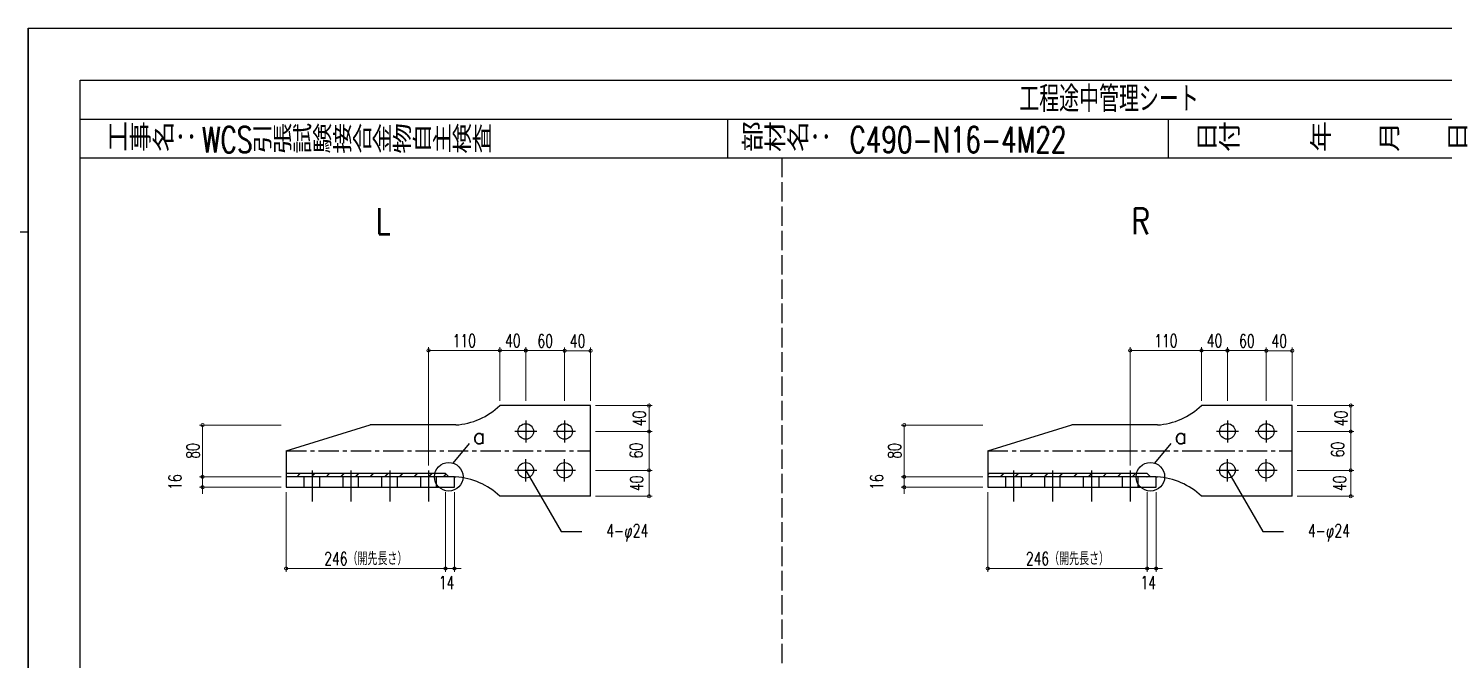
# Model space of a CAD drawing. Header units: millimetres. Extents: x 0 to 18796, y -11 to 7128.
# Drawn here: x 5340 to 7525, y 6153 to 7128 of the extents above; entities that cross this region are included whole.
import ezdxf
from ezdxf.enums import TextEntityAlignment as Align

# ---------------------------------------------------------------- set-up
doc = ezdxf.new("R2010")
doc.units = ezdxf.units.MM
doc.header["$LTSCALE"] = 5
for name, pattern in [('CENTER1', [10, 6.25, -1.25, 1.25, -1.25]), ('DASHED', [7.5, 6, -1.5]), ('DUMMY', [0]), ('HIDDEN2', [4.7625, 3.175, -1.5875]), ('JIS_08_50', [53, 50, -1.125, 0.75, -1.125])]:
    doc.linetypes.add(name, pattern=pattern)
doc.layers.get('0').update_dxf_attribs({"color": 255})
doc.layers.get('DEFPOINTS').update_dxf_attribs({"color": 9})
doc.layers.add('_1-F_ADDL', color=9, linetype='DUMMY', plot=False)
for name, color, linetype in [('CENTER', 2, 'JIS_08_50'), ('LAYER6', 7, 'Continuous'), ('Line-L', 4, 'Continuous'), ('寸法', 4, 'Continuous'), ('金物', 142, 'Continuous'), ('隠れ', 7, 'HIDDEN2')]:
    doc.layers.add(name, color=color, linetype=linetype)
doc.styles.add('KANJI', font='simplex.shx', dxfattribs={"width": 0.7, "bigfont": 'extfont2.shx'})
doc.styles.get("Standard").update_dxf_attribs({"font": 'simplex.shx', "width": 0.7, "height": 2.5, "bigfont": '@extfont2.shx'})
doc.styles.add('SUNPOU', font='simplex.shx', dxfattribs={"width": 0.7, "bigfont": 'extfont2.shx'})
doc.dimstyles.new('S5', dxfattribs={"dimscale": 5, "dimtxt": 4, "dimasz": 1, "dimexe": 1, "dimexo": 1.5, "dimgap": 1, "dimtad": 1, "dimtxsty": 'KANJI', "dimblk": 'ORIGIN', "dimcen": 0, "dimclrd": 256, "dimclre": 256, "dimclrt": 256, "dimadec": 0, "dimazin": 0, "dimtfac": 1, "dimtmove": 2, "dimatfit": 2, "dimfxl": 1, "dimtolj": 2, "dimlwd": 5, "dimlwe": 5, "dimarcsym": 0})

# ---------------------------------------------------------------- blocks, each defined once
blk = doc.blocks.new('_Origin')
at = {"color": 0, "linetype": 'ByBlock', "lineweight": -2}
blk.add_line((0, 0), (-1, 0), dxfattribs=at)
blk.add_circle((0, 0), 0.5, dxfattribs=at)
blk = doc.blocks.new('*D36')
at = {"layer": 'DEFPOINTS', "color": 0, "transparency": 16777216}
for p in [(6068, 6630.8), (6068, 6545.7), (5958, 6445.7)]:
    blk.add_point(p, dxfattribs=at)
at = {"layer": '寸法', "lineweight": 5, "ltscale": 4, "transparency": 16777216}
for p, q in [((5958, 6453.2), (5958, 6635.8)), ((5963, 6630.8), (6063, 6630.8)), ((6068, 6553.2), (6068, 6635.8))]:
    blk.add_line(p, q, dxfattribs=at)
at = {"layer": '寸法', "lineweight": 5, "transparency": 16777216, "xscale": 5, "yscale": 5, "zscale": 5, "rotation": 180}
blk.add_blockref('_Origin', (5958, 6630.8), dxfattribs=at)
at = {"layer": '寸法', "lineweight": 5, "transparency": 16777216, "xscale": 5, "yscale": 5, "zscale": 5}
blk.add_blockref('_Origin', (6068, 6630.8), dxfattribs=at)
at = {"layer": '寸法', "linetype": 'Continuous', "transparency": 16777216, "insert": (6013, 6645.8), "char_height": 20, "attachment_point": 5, "style": 'KANJI'}
blk.add_mtext('\\A2;110', dxfattribs=at)
blk = doc.blocks.new('*D37')
at = {"layer": 'DEFPOINTS', "color": 0, "transparency": 16777216}
for p in [(6108, 6630.8), (6068, 6545.7), (6108, 6545.7)]:
    blk.add_point(p, dxfattribs=at)
at = {"layer": '寸法', "lineweight": 5, "ltscale": 4, "transparency": 16777216}
for p, q in [((6068, 6553.2), (6068, 6635.8)), ((6073, 6630.8), (6103, 6630.8)), ((6108, 6553.2), (6108, 6635.8))]:
    blk.add_line(p, q, dxfattribs=at)
at = {"layer": '寸法', "lineweight": 5, "transparency": 16777216, "xscale": 5, "yscale": 5, "zscale": 5, "rotation": 180}
blk.add_blockref('_Origin', (6068, 6630.8), dxfattribs=at)
at = {"layer": '寸法', "lineweight": 5, "transparency": 16777216, "xscale": 5, "yscale": 5, "zscale": 5}
blk.add_blockref('_Origin', (6108, 6630.8), dxfattribs=at)
at = {"layer": '寸法', "linetype": 'Continuous', "transparency": 16777216, "insert": (6088, 6645.8), "char_height": 20, "attachment_point": 5, "style": 'KANJI'}
blk.add_mtext('\\A2;40', dxfattribs=at)
blk = doc.blocks.new('*D38')
at = {"layer": 'DEFPOINTS', "color": 0, "transparency": 16777216}
for p in [(6168, 6630.5), (6108, 6545.7), (6168, 6545.7)]:
    blk.add_point(p, dxfattribs=at)
at = {"layer": '寸法', "lineweight": 5, "ltscale": 4, "transparency": 16777216}
for p, q in [((6108, 6553.2), (6108, 6635.5)), ((6113, 6630.5), (6163, 6630.5)), ((6168, 6553.2), (6168, 6635.5))]:
    blk.add_line(p, q, dxfattribs=at)
at = {"layer": '寸法', "lineweight": 5, "transparency": 16777216, "xscale": 5, "yscale": 5, "zscale": 5, "rotation": 180}
blk.add_blockref('_Origin', (6108, 6630.5), dxfattribs=at)
at = {"layer": '寸法', "lineweight": 5, "transparency": 16777216, "xscale": 5, "yscale": 5, "zscale": 5}
blk.add_blockref('_Origin', (6168, 6630.5), dxfattribs=at)
at = {"layer": '寸法', "linetype": 'Continuous', "transparency": 16777216, "insert": (6138, 6645.5), "char_height": 20, "attachment_point": 5, "style": 'KANJI'}
blk.add_mtext('\\A2;60', dxfattribs=at)
blk = doc.blocks.new('*D39')
at = {"layer": 'DEFPOINTS', "color": 0, "transparency": 16777216}
for p in [(6208, 6630.3), (6168, 6545.7), (6208, 6545.7)]:
    blk.add_point(p, dxfattribs=at)
at = {"layer": '寸法', "lineweight": 5, "ltscale": 4, "transparency": 16777216}
for p, q in [((6168, 6553.2), (6168, 6635.3)), ((6173, 6630.3), (6203, 6630.3)), ((6208, 6553.2), (6208, 6635.3))]:
    blk.add_line(p, q, dxfattribs=at)
at = {"layer": '寸法', "lineweight": 5, "transparency": 16777216, "xscale": 5, "yscale": 5, "zscale": 5, "rotation": 180}
blk.add_blockref('_Origin', (6168, 6630.3), dxfattribs=at)
at = {"layer": '寸法', "lineweight": 5, "transparency": 16777216, "xscale": 5, "yscale": 5, "zscale": 5}
blk.add_blockref('_Origin', (6208, 6630.3), dxfattribs=at)
at = {"layer": '寸法', "linetype": 'Continuous', "transparency": 16777216, "insert": (6188, 6645.3), "char_height": 20, "attachment_point": 5, "style": 'KANJI'}
blk.add_mtext('\\A2;40', dxfattribs=at)
blk = doc.blocks.new('*D40')
at = {"layer": 'DEFPOINTS', "color": 0, "transparency": 16777216}
for p in [(5609.1, 6515.7), (5738, 6515.7), (5738, 6435.7)]:
    blk.add_point(p, dxfattribs=at)
at = {"layer": '寸法', "lineweight": 5, "ltscale": 4, "transparency": 16777216}
for p, q in [((5730.5, 6515.7), (5604.1, 6515.7)), ((5609.1, 6440.7), (5609.1, 6510.7)), ((5730.5, 6435.7), (5604.1, 6435.7))]:
    blk.add_line(p, q, dxfattribs=at)
at = {"layer": '寸法', "lineweight": 5, "transparency": 16777216, "xscale": 5, "yscale": 5, "zscale": 5}
for p, rotation in [((5609.1, 6515.7), 90), ((5609.1, 6435.7), 270)]:
    blk.add_blockref('_Origin', p, dxfattribs=dict(at, rotation=rotation))
at = {"layer": '寸法', "linetype": 'Continuous', "transparency": 16777216, "insert": (5594.1, 6475.7), "char_height": 20, "attachment_point": 5, "rotation": 90, "style": 'KANJI'}
blk.add_mtext('\\A2;80', dxfattribs=at)
blk = doc.blocks.new('*D41')
at = {"layer": 'DEFPOINTS', "color": 0, "transparency": 16777216}
for p in [(6208, 6545.7), (6298.3, 6545.7), (6208, 6505.7)]:
    blk.add_point(p, dxfattribs=at)
at = {"layer": '寸法', "lineweight": 5, "ltscale": 4, "transparency": 16777216}
for p, q in [((6215.5, 6545.7), (6303.3, 6545.7)), ((6298.3, 6510.7), (6298.3, 6540.7)), ((6215.5, 6505.7), (6303.3, 6505.7))]:
    blk.add_line(p, q, dxfattribs=at)
at = {"layer": '寸法', "lineweight": 5, "transparency": 16777216, "xscale": 5, "yscale": 5, "zscale": 5}
for p, rotation in [((6298.3, 6545.7), 90), ((6298.3, 6505.7), 270)]:
    blk.add_blockref('_Origin', p, dxfattribs=dict(at, rotation=rotation))
at = {"layer": '寸法', "linetype": 'Continuous', "transparency": 16777216, "insert": (6283.3, 6525.7), "char_height": 20, "attachment_point": 5, "rotation": 90, "style": 'KANJI'}
blk.add_mtext('\\A2;40', dxfattribs=at)
blk = doc.blocks.new('*D42')
at = {"layer": 'DEFPOINTS', "color": 0, "transparency": 16777216}
for p in [(6208, 6445.7), (6298.3, 6445.7), (6208, 6405.7)]:
    blk.add_point(p, dxfattribs=at)
at = {"layer": '寸法', "lineweight": 5, "ltscale": 4, "transparency": 16777216}
for p, q in [((6215.5, 6445.7), (6303.3, 6445.7)), ((6298.3, 6410.7), (6298.3, 6440.7)), ((6215.5, 6405.7), (6303.3, 6405.7))]:
    blk.add_line(p, q, dxfattribs=at)
at = {"layer": '寸法', "lineweight": 5, "transparency": 16777216, "xscale": 5, "yscale": 5, "zscale": 5}
for p, rotation in [((6298.3, 6445.7), 90), ((6298.3, 6405.7), 270)]:
    blk.add_blockref('_Origin', p, dxfattribs=dict(at, rotation=rotation))
at = {"layer": '寸法', "linetype": 'Continuous', "transparency": 16777216, "insert": (6279.2, 6425.7), "char_height": 20, "attachment_point": 5, "rotation": 90, "style": 'KANJI'}
blk.add_mtext('\\A2;40', dxfattribs=at)
blk = doc.blocks.new('*D43')
at = {"layer": 'DEFPOINTS', "color": 0, "transparency": 16777216}
for p in [(5738, 6419.7), (5984, 6419.7), (5984, 6294.2)]:
    blk.add_point(p, dxfattribs=at)
at = {"layer": '寸法', "lineweight": 5, "ltscale": 4, "transparency": 16777216}
for p, q in [((5738, 6412.2), (5738, 6289.2)), ((5984, 6412.2), (5984, 6289.2)), ((5743, 6294.2), (5979, 6294.2))]:
    blk.add_line(p, q, dxfattribs=at)
at = {"layer": '寸法', "lineweight": 5, "transparency": 16777216, "xscale": 5, "yscale": 5, "zscale": 5, "rotation": 180}
blk.add_blockref('_Origin', (5738, 6294.2), dxfattribs=at)
at = {"layer": '寸法', "lineweight": 5, "transparency": 16777216, "xscale": 5, "yscale": 5, "zscale": 5}
blk.add_blockref('_Origin', (5984, 6294.2), dxfattribs=at)
at = {"layer": '寸法', "linetype": 'Continuous', "transparency": 16777216, "insert": (5861, 6309.2), "char_height": 20, "attachment_point": 5, "style": 'KANJI'}
blk.add_mtext('\\A2;246（開先長さ）', dxfattribs=at)
blk = doc.blocks.new('*D44')
at = {"layer": 'DEFPOINTS', "color": 0, "transparency": 16777216}
for p in [(5984, 6419.7), (5998, 6419.7), (5998, 6294.2)]:
    blk.add_point(p, dxfattribs=at)
at = {"layer": '寸法', "lineweight": 5, "ltscale": 4, "transparency": 16777216}
for p, q in [((5984, 6412.2), (5984, 6289.2)), ((5998, 6412.2), (5998, 6289.2)), ((5979, 6294.2), (5974, 6294.2)), ((5984, 6294.2), (5998, 6294.2)), ((6003, 6294.2), (6008, 6294.2))]:
    blk.add_line(p, q, dxfattribs=at)
at = {"layer": '寸法', "lineweight": 5, "transparency": 16777216, "xscale": 5, "yscale": 5, "zscale": 5}
blk.add_blockref('_Origin', (5984, 6294.2), dxfattribs=at)
at = {"layer": '寸法', "lineweight": 5, "transparency": 16777216, "xscale": 5, "yscale": 5, "zscale": 5, "rotation": 180}
blk.add_blockref('_Origin', (5998, 6294.2), dxfattribs=at)
at = {"layer": '寸法', "linetype": 'Continuous', "transparency": 16777216, "insert": (5985.7, 6272.5), "char_height": 20, "attachment_point": 5, "style": 'KANJI'}
blk.add_mtext('\\A2;14', dxfattribs=at)
blk = doc.blocks.new('*D53')
at = {"layer": 'DEFPOINTS', "color": 0, "transparency": 16777216}
for p in [(5609.1, 6435.7), (5738, 6435.7), (5738, 6419.7)]:
    blk.add_point(p, dxfattribs=at)
at = {"layer": '寸法', "lineweight": 5, "ltscale": 4, "transparency": 16777216}
for p, q in [((5730.5, 6435.7), (5604.1, 6435.7)), ((5609.1, 6440.7), (5609.1, 6445.7)), ((5609.1, 6419.7), (5609.1, 6435.7)), ((5730.5, 6419.7), (5604.1, 6419.7)), ((5609.1, 6414.7), (5609.1, 6409.7))]:
    blk.add_line(p, q, dxfattribs=at)
at = {"layer": '寸法', "lineweight": 5, "transparency": 16777216, "xscale": 5, "yscale": 5, "zscale": 5}
for p, rotation in [((5609.1, 6435.7), 270), ((5609.1, 6419.7), 90)]:
    blk.add_blockref('_Origin', p, dxfattribs=dict(at, rotation=rotation))
at = {"layer": '寸法', "linetype": 'Continuous', "transparency": 16777216, "insert": (5566.6, 6427.7), "char_height": 20, "attachment_point": 5, "rotation": 90, "style": 'KANJI'}
blk.add_mtext('\\A2;16', dxfattribs=at)
blk = doc.blocks.new('*D57')
at = {"layer": 'DEFPOINTS', "color": 0, "transparency": 16777216}
for p in [(6208, 6505.7), (6298.3, 6505.7), (6208, 6445.7)]:
    blk.add_point(p, dxfattribs=at)
at = {"layer": '寸法', "lineweight": 5, "ltscale": 4, "transparency": 16777216}
for p, q in [((6215.5, 6505.7), (6303.3, 6505.7)), ((6298.3, 6450.7), (6298.3, 6500.7)), ((6215.5, 6445.7), (6303.3, 6445.7))]:
    blk.add_line(p, q, dxfattribs=at)
at = {"layer": '寸法', "lineweight": 5, "transparency": 16777216, "xscale": 5, "yscale": 5, "zscale": 5}
for p, rotation in [((6298.3, 6505.7), 90), ((6298.3, 6445.7), 270)]:
    blk.add_blockref('_Origin', p, dxfattribs=dict(at, rotation=rotation))
at = {"layer": '寸法', "linetype": 'Continuous', "transparency": 16777216, "insert": (6278.4, 6476.2), "char_height": 20, "attachment_point": 5, "rotation": 90, "style": 'KANJI'}
blk.add_mtext('\\A2;60', dxfattribs=at)
blk = doc.blocks.new('C490-N16-4M22(横）')
at = {"layer": '金物', "ltscale": 4}
h = blk.add_hatch(dxfattribs=at)
h.set_pattern_fill('JIS_LC_20', color=256, scale=0.8)
h.set_pattern_definition([(45, (-5985, -846), (-11.31371, 11.31371), []), (45, (-5984.68, -846), (-11.31371, 11.31371), [])])
h.paths.add_polyline_path([(-360, 35.1), (-400, 35.1), (-400, 30), (-360, 30)])
h.paths.add_polyline_path([(-337, 35.1), (-360, 35.1), (-360, 30), (-337, 30)])
h.paths.add_polyline_path([(-300, 35.1), (-337, 35.1), (-337, 30), (-300, 30)])
h.paths.add_polyline_path([(-240, 35.1), (-300, 35.1), (-300, 30), (-240, 30)])
h.paths.add_polyline_path([(-180, 35.1), (-240, 35.1), (-240, 30), (-180, 30)])
h.paths.add_polyline_path([(-154, 35.1), (-180, 35.1), (-180, 30), (-154, 30)])
at = {"layer": 'CENTER'}
for p, q in [((-30, 117), (-30, 83)), ((30, 117), (30, 83)), ((-13, 100), (-47, 100)), ((47, 100), (13, 100)), ((-30, 23), (-30, 57)), ((30, 23), (30, 57)), ((-360, 40), (-360, -8)), ((-300, 40), (-300, -8)), ((-240, 40), (-240, -8)), ((-180, 40), (-180, -8)), ((-13, 40), (-47, 40)), ((47, 40), (13, 40))]:
    blk.add_line(p, q, dxfattribs=at)
at = {"layer": 'CENTER', "linetype": 'CENTER1'}
blk.add_line((-400, 70), (70, 70), dxfattribs=at)
at = {"layer": '金物'}
for p, q in [((70, 140), (-70, 140)), ((70, 0), (70, 140)), ((-400, 70), (-270, 110)), ((-138, 110), (-270, 110)), ((-400, 70), (-400, 30)), ((-154, 35.1), (-400, 35.1)), ((-400, 30), (-400, 14)), ((-140, 30), (-400, 30)), ((-140, 14), (-140, 30)), ((-400, 14), (-140, 14)), ((70, 0), (-70, 0))]:
    blk.add_line(p, q, dxfattribs=at)
at = {"layer": '金物', "ltscale": 4}
blk.add_line((-154, 35.1), (-148.9, 30), dxfattribs=at)
at = {"layer": '金物', "ltscale": 5}
blk.add_line((-140, 30), (-138, 30), dxfattribs=at)
at = {"layer": '金物'}
for centre in [(-30, 100), (30, 100), (-30, 40), (30, 40)]:
    blk.add_circle(centre, 12, dxfattribs=at)
at = {"layer": '金物', "ltscale": 4}
for centre, start, end in [((-145.8, 219.7), 274.0609, 313.5509), ((-145.8, -79.7), 46.4491, 85.9391)]:
    blk.add_arc(centre, 110, start, end, dxfattribs=at)
at = {"layer": '隠れ'}
for p, q in [((-372, 14), (-372, 30)), ((-348, 14), (-348, 30)), ((-312, 14), (-312, 30)), ((-288, 14), (-288, 30)), ((-252, 14), (-252, 30)), ((-228, 14), (-228, 30)), ((-192, 14), (-192, 30)), ((-168, 14), (-168, 30))]:
    blk.add_line(p, q, dxfattribs=at)
blk = doc.blocks.new('*D58')
at = {"layer": 'DEFPOINTS', "color": 0, "transparency": 16777216}
for p in [(7151.2, 6630.8), (7151.2, 6545.7), (7041.2, 6445.7)]:
    blk.add_point(p, dxfattribs=at)
at = {"layer": '寸法', "lineweight": 5, "ltscale": 4, "transparency": 16777216}
for p, q in [((7041.2, 6453.2), (7041.2, 6635.8)), ((7046.2, 6630.8), (7146.2, 6630.8)), ((7151.2, 6553.2), (7151.2, 6635.8))]:
    blk.add_line(p, q, dxfattribs=at)
at = {"layer": '寸法', "lineweight": 5, "transparency": 16777216, "xscale": 5, "yscale": 5, "zscale": 5, "rotation": 180}
blk.add_blockref('_Origin', (7041.2, 6630.8), dxfattribs=at)
at = {"layer": '寸法', "lineweight": 5, "transparency": 16777216, "xscale": 5, "yscale": 5, "zscale": 5}
blk.add_blockref('_Origin', (7151.2, 6630.8), dxfattribs=at)
at = {"layer": '寸法', "linetype": 'Continuous', "transparency": 16777216, "insert": (7096.2, 6645.8), "char_height": 20, "attachment_point": 5, "style": 'KANJI'}
blk.add_mtext('\\A2;110', dxfattribs=at)
blk = doc.blocks.new('*D59')
at = {"layer": 'DEFPOINTS', "color": 0, "transparency": 16777216}
for p in [(7191.2, 6630.8), (7151.2, 6545.7), (7191.2, 6545.7)]:
    blk.add_point(p, dxfattribs=at)
at = {"layer": '寸法', "lineweight": 5, "ltscale": 4, "transparency": 16777216}
for p, q in [((7151.2, 6553.2), (7151.2, 6635.8)), ((7156.2, 6630.8), (7186.2, 6630.8)), ((7191.2, 6553.2), (7191.2, 6635.8))]:
    blk.add_line(p, q, dxfattribs=at)
at = {"layer": '寸法', "lineweight": 5, "transparency": 16777216, "xscale": 5, "yscale": 5, "zscale": 5, "rotation": 180}
blk.add_blockref('_Origin', (7151.2, 6630.8), dxfattribs=at)
at = {"layer": '寸法', "lineweight": 5, "transparency": 16777216, "xscale": 5, "yscale": 5, "zscale": 5}
blk.add_blockref('_Origin', (7191.2, 6630.8), dxfattribs=at)
at = {"layer": '寸法', "linetype": 'Continuous', "transparency": 16777216, "insert": (7171.2, 6645.8), "char_height": 20, "attachment_point": 5, "style": 'KANJI'}
blk.add_mtext('\\A2;40', dxfattribs=at)
blk = doc.blocks.new('*D60')
at = {"layer": 'DEFPOINTS', "color": 0, "transparency": 16777216}
for p in [(7251.2, 6630.5), (7191.2, 6545.7), (7251.2, 6545.7)]:
    blk.add_point(p, dxfattribs=at)
at = {"layer": '寸法', "lineweight": 5, "ltscale": 4, "transparency": 16777216}
for p, q in [((7191.2, 6553.2), (7191.2, 6635.5)), ((7196.2, 6630.5), (7246.2, 6630.5)), ((7251.2, 6553.2), (7251.2, 6635.5))]:
    blk.add_line(p, q, dxfattribs=at)
at = {"layer": '寸法', "lineweight": 5, "transparency": 16777216, "xscale": 5, "yscale": 5, "zscale": 5, "rotation": 180}
blk.add_blockref('_Origin', (7191.2, 6630.5), dxfattribs=at)
at = {"layer": '寸法', "lineweight": 5, "transparency": 16777216, "xscale": 5, "yscale": 5, "zscale": 5}
blk.add_blockref('_Origin', (7251.2, 6630.5), dxfattribs=at)
at = {"layer": '寸法', "linetype": 'Continuous', "transparency": 16777216, "insert": (7221.2, 6645.5), "char_height": 20, "attachment_point": 5, "style": 'KANJI'}
blk.add_mtext('\\A2;60', dxfattribs=at)
blk = doc.blocks.new('*D61')
at = {"layer": 'DEFPOINTS', "color": 0, "transparency": 16777216}
for p in [(7291.2, 6630.3), (7251.2, 6545.7), (7291.2, 6545.7)]:
    blk.add_point(p, dxfattribs=at)
at = {"layer": '寸法', "lineweight": 5, "ltscale": 4, "transparency": 16777216}
for p, q in [((7251.2, 6553.2), (7251.2, 6635.3)), ((7256.2, 6630.3), (7286.2, 6630.3)), ((7291.2, 6553.2), (7291.2, 6635.3))]:
    blk.add_line(p, q, dxfattribs=at)
at = {"layer": '寸法', "lineweight": 5, "transparency": 16777216, "xscale": 5, "yscale": 5, "zscale": 5, "rotation": 180}
blk.add_blockref('_Origin', (7251.2, 6630.3), dxfattribs=at)
at = {"layer": '寸法', "lineweight": 5, "transparency": 16777216, "xscale": 5, "yscale": 5, "zscale": 5}
blk.add_blockref('_Origin', (7291.2, 6630.3), dxfattribs=at)
at = {"layer": '寸法', "linetype": 'Continuous', "transparency": 16777216, "insert": (7271.2, 6645.3), "char_height": 20, "attachment_point": 5, "style": 'KANJI'}
blk.add_mtext('\\A2;40', dxfattribs=at)
blk = doc.blocks.new('*D62')
at = {"layer": 'DEFPOINTS', "color": 0, "transparency": 16777216}
for p in [(6692.3, 6515.7), (6821.2, 6515.7), (6821.2, 6435.7)]:
    blk.add_point(p, dxfattribs=at)
at = {"layer": '寸法', "lineweight": 5, "ltscale": 4, "transparency": 16777216}
for p, q in [((6813.7, 6515.7), (6687.3, 6515.7)), ((6692.3, 6440.7), (6692.3, 6510.7)), ((6813.7, 6435.7), (6687.3, 6435.7))]:
    blk.add_line(p, q, dxfattribs=at)
at = {"layer": '寸法', "lineweight": 5, "transparency": 16777216, "xscale": 5, "yscale": 5, "zscale": 5}
for p, rotation in [((6692.3, 6515.7), 90), ((6692.3, 6435.7), 270)]:
    blk.add_blockref('_Origin', p, dxfattribs=dict(at, rotation=rotation))
at = {"layer": '寸法', "linetype": 'Continuous', "transparency": 16777216, "insert": (6677.3, 6475.7), "char_height": 20, "attachment_point": 5, "rotation": 90, "style": 'KANJI'}
blk.add_mtext('\\A2;80', dxfattribs=at)
blk = doc.blocks.new('*D63')
at = {"layer": 'DEFPOINTS', "color": 0, "transparency": 16777216}
for p in [(7291.2, 6545.7), (7381.5, 6545.7), (7291.2, 6505.7)]:
    blk.add_point(p, dxfattribs=at)
at = {"layer": '寸法', "lineweight": 5, "ltscale": 4, "transparency": 16777216}
for p, q in [((7298.7, 6545.7), (7386.5, 6545.7)), ((7381.5, 6510.7), (7381.5, 6540.7)), ((7298.7, 6505.7), (7386.5, 6505.7))]:
    blk.add_line(p, q, dxfattribs=at)
at = {"layer": '寸法', "lineweight": 5, "transparency": 16777216, "xscale": 5, "yscale": 5, "zscale": 5}
for p, rotation in [((7381.5, 6545.7), 90), ((7381.5, 6505.7), 270)]:
    blk.add_blockref('_Origin', p, dxfattribs=dict(at, rotation=rotation))
at = {"layer": '寸法', "linetype": 'Continuous', "transparency": 16777216, "insert": (7366.5, 6525.7), "char_height": 20, "attachment_point": 5, "rotation": 90, "style": 'KANJI'}
blk.add_mtext('\\A2;40', dxfattribs=at)
blk = doc.blocks.new('*D64')
at = {"layer": 'DEFPOINTS', "color": 0, "transparency": 16777216}
for p in [(7291.2, 6445.7), (7381.5, 6445.7), (7291.2, 6405.7)]:
    blk.add_point(p, dxfattribs=at)
at = {"layer": '寸法', "lineweight": 5, "ltscale": 4, "transparency": 16777216}
for p, q in [((7298.7, 6445.7), (7386.5, 6445.7)), ((7381.5, 6410.7), (7381.5, 6440.7)), ((7298.7, 6405.7), (7386.5, 6405.7))]:
    blk.add_line(p, q, dxfattribs=at)
at = {"layer": '寸法', "lineweight": 5, "transparency": 16777216, "xscale": 5, "yscale": 5, "zscale": 5}
for p, rotation in [((7381.5, 6445.7), 90), ((7381.5, 6405.7), 270)]:
    blk.add_blockref('_Origin', p, dxfattribs=dict(at, rotation=rotation))
at = {"layer": '寸法', "linetype": 'Continuous', "transparency": 16777216, "insert": (7364.6, 6425.7), "char_height": 20, "attachment_point": 5, "rotation": 90, "style": 'KANJI'}
blk.add_mtext('\\A2;40', dxfattribs=at)
blk = doc.blocks.new('*D65')
at = {"layer": 'DEFPOINTS', "color": 0, "transparency": 16777216}
for p in [(6821.2, 6419.7), (7067.2, 6419.7), (7067.2, 6294.2)]:
    blk.add_point(p, dxfattribs=at)
at = {"layer": '寸法', "lineweight": 5, "ltscale": 4, "transparency": 16777216}
for p, q in [((6821.2, 6412.2), (6821.2, 6289.2)), ((7067.2, 6412.2), (7067.2, 6289.2)), ((6826.2, 6294.2), (7062.2, 6294.2))]:
    blk.add_line(p, q, dxfattribs=at)
at = {"layer": '寸法', "lineweight": 5, "transparency": 16777216, "xscale": 5, "yscale": 5, "zscale": 5, "rotation": 180}
blk.add_blockref('_Origin', (6821.2, 6294.2), dxfattribs=at)
at = {"layer": '寸法', "lineweight": 5, "transparency": 16777216, "xscale": 5, "yscale": 5, "zscale": 5}
blk.add_blockref('_Origin', (7067.2, 6294.2), dxfattribs=at)
at = {"layer": '寸法', "linetype": 'Continuous', "transparency": 16777216, "insert": (6944.2, 6309.2), "char_height": 20, "attachment_point": 5, "style": 'KANJI'}
blk.add_mtext('\\A2;246（開先長さ）', dxfattribs=at)
blk = doc.blocks.new('*D66')
at = {"layer": 'DEFPOINTS', "color": 0, "transparency": 16777216}
for p in [(7067.2, 6419.7), (7081.2, 6419.7), (7081.2, 6294.2)]:
    blk.add_point(p, dxfattribs=at)
at = {"layer": '寸法', "lineweight": 5, "ltscale": 4, "transparency": 16777216}
for p, q in [((7067.2, 6412.2), (7067.2, 6289.2)), ((7081.2, 6412.2), (7081.2, 6289.2)), ((7062.2, 6294.2), (7057.2, 6294.2)), ((7067.2, 6294.2), (7081.2, 6294.2)), ((7086.2, 6294.2), (7091.2, 6294.2))]:
    blk.add_line(p, q, dxfattribs=at)
at = {"layer": '寸法', "lineweight": 5, "transparency": 16777216, "xscale": 5, "yscale": 5, "zscale": 5}
blk.add_blockref('_Origin', (7067.2, 6294.2), dxfattribs=at)
at = {"layer": '寸法', "lineweight": 5, "transparency": 16777216, "xscale": 5, "yscale": 5, "zscale": 5, "rotation": 180}
blk.add_blockref('_Origin', (7081.2, 6294.2), dxfattribs=at)
at = {"layer": '寸法', "linetype": 'Continuous', "transparency": 16777216, "insert": (7068.9, 6272.5), "char_height": 20, "attachment_point": 5, "style": 'KANJI'}
blk.add_mtext('\\A2;14', dxfattribs=at)
blk = doc.blocks.new('*D75')
at = {"layer": 'DEFPOINTS', "color": 0, "transparency": 16777216}
for p in [(6692.3, 6435.7), (6821.2, 6435.7), (6821.2, 6419.7)]:
    blk.add_point(p, dxfattribs=at)
at = {"layer": '寸法', "lineweight": 5, "ltscale": 4, "transparency": 16777216}
for p, q in [((6813.7, 6435.7), (6687.3, 6435.7)), ((6692.3, 6440.7), (6692.3, 6445.7)), ((6692.3, 6419.7), (6692.3, 6435.7)), ((6813.7, 6419.7), (6687.3, 6419.7)), ((6692.3, 6414.7), (6692.3, 6409.7))]:
    blk.add_line(p, q, dxfattribs=at)
at = {"layer": '寸法', "lineweight": 5, "transparency": 16777216, "xscale": 5, "yscale": 5, "zscale": 5}
for p, rotation in [((6692.3, 6435.7), 270), ((6692.3, 6419.7), 90)]:
    blk.add_blockref('_Origin', p, dxfattribs=dict(at, rotation=rotation))
at = {"layer": '寸法', "linetype": 'Continuous', "transparency": 16777216, "insert": (6649.8, 6427.7), "char_height": 20, "attachment_point": 5, "rotation": 90, "style": 'KANJI'}
blk.add_mtext('\\A2;16', dxfattribs=at)
blk = doc.blocks.new('*D79')
at = {"layer": 'DEFPOINTS', "color": 0, "transparency": 16777216}
for p in [(7291.2, 6505.7), (7381.5, 6505.7), (7291.2, 6445.7)]:
    blk.add_point(p, dxfattribs=at)
at = {"layer": '寸法', "lineweight": 5, "ltscale": 4, "transparency": 16777216}
for p, q in [((7298.7, 6505.7), (7386.5, 6505.7)), ((7381.5, 6450.7), (7381.5, 6500.7)), ((7298.7, 6445.7), (7386.5, 6445.7))]:
    blk.add_line(p, q, dxfattribs=at)
at = {"layer": '寸法', "lineweight": 5, "transparency": 16777216, "xscale": 5, "yscale": 5, "zscale": 5}
for p, rotation in [((7381.5, 6505.7), 90), ((7381.5, 6445.7), 270)]:
    blk.add_blockref('_Origin', p, dxfattribs=dict(at, rotation=rotation))
at = {"layer": '寸法', "linetype": 'Continuous', "transparency": 16777216, "insert": (7361.6, 6477.8), "char_height": 20, "attachment_point": 5, "rotation": 90, "style": 'KANJI'}
blk.add_mtext('\\A2;60', dxfattribs=at)

msp = doc.modelspace()

# ---------------------------------------------------------------- linework, layer by layer
at = {"linetype": 'Continuous', "lineweight": -3}
for p, q in [((5420, 6988), (8624, 6988)), ((6420, 6928), (6420, 6988)), ((7100, 6928), (7100, 6988)), ((5420, 6928), (8624, 6928))]:
    msp.add_line(p, q, dxfattribs=at)
at = {"linetype": 'DASHED', "lineweight": -3}
msp.add_line((6503.184, 6928), (6503.184, 5452), dxfattribs=at)
at = {"linetype": 'Continuous', "lineweight": -3}
for points in [[(5340, 7128), (8704, 7128), (8704, 4752), (5340, 4752)], [(5420, 7048), (8624, 7048), (8624, 4832), (5420, 4832)]]:
    msp.add_lwpolyline(points, close=True, dxfattribs=at)
at = {"layer": '_1-F_ADDL'}
msp.add_line((5340, 7128), (5340, 830.94), dxfattribs=at)
at = {"layer": 'Line-L'}
msp.add_line((5340, 6813.401), (0, 6813.401), dxfattribs=at)
at = {"layer": '寸法', "ltscale": 4}
for p, q in [((5996.092, 6456.624), (6021.129, 6487.011)), ((7079.277, 6456.624), (7104.314, 6487.011))]:
    msp.add_line(p, q, dxfattribs=at)
at = {"layer": '寸法'}
for p, q in [((6107.987, 6445.727), (6162.63, 6351.081)), ((7191.171, 6445.727), (7245.815, 6351.081)), ((6162.63, 6351.081), (6194.778, 6351.081)), ((7245.815, 6351.081), (7277.962, 6351.081))]:
    msp.add_line(p, q, dxfattribs=at)
at = {"layer": '寸法', "linetype": 'Continuous'}
for centre in [(5989.087, 6435.727), (7072.271, 6435.727)]:
    msp.add_circle(centre, 22.04, dxfattribs=at)

# ---------------------------------------------------------------- block references
at = {"layer": '金物', "color": 153, "linetype": 'Continuous'}
for p in [(6137.987, 6405.727), (7221.171, 6405.727)]:
    msp.add_blockref('C490-N16-4M22(横）', p, dxfattribs=at)

# ---------------------------------------------------------------- texts
at = {"layer": 'LAYER6', "color": 0, "linetype": 'Continuous', "lineweight": -3, "style": 'SUNPOU', "width": 0.7}
msp.add_text('工程途中管理シート', height=40, dxfattribs=at).set_placement((6869.829, 6998.926))
at = {"layer": 'LAYER6', "color": 0, "linetype": 'Continuous', "lineweight": -3, "width": 0.8}
for s, p in [('工事名：', (5460.009, 6938.926)), ('部材名：', (6439.834, 6938.926)), ('日付\u3000\u3000\u3000年\u3000\u3000月\u3000\u3000日', (7141.219, 6938.926)), ('L', (5876.084, 6810.216)), ('R', (7042.848, 6810.216))]:
    msp.add_text(s, height=40, dxfattribs=at).set_placement(p)
at = {"layer": 'LAYER6', "color": 0, "linetype": 'Continuous', "lineweight": -3, "char_height": 40, "attachment_point": 1}
for s, insert, width in [('WCS引張試験接合金物自主検査', (5607.858, 6976.098), 924.29947), ('C490-N16-4M22 ', (6607.858, 6976.098), 435.25964)]:
    msp.add_mtext(s, dxfattribs=dict(at, insert=insert, width=width))
at = {"layer": '寸法', "ltscale": 4, "style": 'SUNPOU'}
for p in [(6045.874, 6498.511), (7129.058, 6498.511)]:
    msp.add_text('a', height=24, dxfattribs=at).set_placement(p, align=Align.MIDDLE_RIGHT)
at = {"layer": '寸法', "char_height": 20, "width": 98.97993, "attachment_point": 3}
for insert in [(6297.165, 6362.805), (7380.349, 6362.805)]:
    msp.add_mtext('4-φ24', dxfattribs=dict(at, insert=insert))

# ---------------------------------------------------------------- dimensions: what is measured, and where the dimension line sits
at = {"layer": '寸法', "ltscale": 4}
for base, p1, p2, picture, middle in [((6067.987, 6630.827), (5957.987, 6445.727), (6067.987, 6545.727), '*D36', (6012.987, 6645.827)), ((6107.987, 6630.827), (6067.987, 6545.727), (6107.987, 6545.727), '*D37', (6087.987, 6645.827)), ((6167.987, 6630.467), (6107.987, 6545.727), (6167.987, 6545.727), '*D38', (6137.987, 6645.467)), ((6207.987, 6630.287), (6167.987, 6545.727), (6207.987, 6545.727), '*D39', (6187.987, 6645.287)), ((7151.171, 6630.827), (7041.171, 6445.727), (7151.171, 6545.727), '*D58', (7096.171, 6645.827)), ((7191.171, 6630.827), (7151.171, 6545.727), (7191.171, 6545.727), '*D59', (7171.171, 6645.827)), ((7251.171, 6630.467), (7191.171, 6545.727), (7251.171, 6545.727), '*D60', (7221.171, 6645.467)), ((7291.171, 6630.287), (7251.171, 6545.727), (7291.171, 6545.727), '*D61', (7271.171, 6645.287))]:
    dim = msp.add_linear_dim(base=base, p1=p1, p2=p2, dimstyle='S5', dxfattribs=at)
    dim.commit()
    dim.dimension.update_dxf_attribs({"geometry": picture, "text_midpoint": middle})
for base, p1, p2, picture, middle in [((6298.294, 6545.727), (6207.987, 6505.727), (6207.987, 6545.727), '*D41', (6283.294, 6525.727)), ((7381.478, 6545.727), (7291.171, 6505.727), (7291.171, 6545.727), '*D63', (7366.478, 6525.727)), ((5609.121, 6515.727), (5737.987, 6435.727), (5737.987, 6515.727), '*D40', (5594.121, 6475.727)), ((6692.306, 6515.727), (6821.171, 6435.727), (6821.171, 6515.727), '*D62', (6677.306, 6475.727)), ((5609.121, 6435.727), (5737.987, 6419.727), (5737.987, 6435.727), '*D53', (5566.621, 6427.727)), ((6692.306, 6435.727), (6821.171, 6419.727), (6821.171, 6435.727), '*D75', (6649.806, 6427.727))]:
    dim = msp.add_linear_dim(base=base, p1=p1, p2=p2, angle=90, dimstyle='S5', dxfattribs=at)
    dim.commit()
    dim.dimension.update_dxf_attribs({"geometry": picture, "text_midpoint": middle})
for base, p1, p2, picture, middle in [((6298.294, 6505.727), (6207.987, 6445.727), (6207.987, 6505.727), '*D57', (6278.381, 6476.193)), ((7381.478, 6505.727), (7291.171, 6445.727), (7291.171, 6505.727), '*D79', (7361.565, 6477.78)), ((6298.294, 6445.727), (6207.987, 6405.727), (6207.987, 6445.727), '*D42', (6279.237, 6425.727)), ((7381.478, 6445.727), (7291.171, 6405.727), (7291.171, 6445.727), '*D64', (7364.597, 6425.727))]:
    dim = msp.add_linear_dim(base=base, p1=p1, p2=p2, angle=90, dimstyle='S5', dxfattribs=at)
    dim.commit()
    dim.dimension.update_dxf_attribs({"geometry": picture, "text_midpoint": middle, "dimtype": 160})
for base, p1, p2, picture, middle in [((5983.987, 6294.172), (5737.987, 6419.727), (5983.987, 6419.727), '*D43', (5860.987, 6309.172)), ((7067.171, 6294.172), (6821.171, 6419.727), (7067.171, 6419.727), '*D65', (6944.171, 6309.172))]:
    dim = msp.add_linear_dim(base=base, p1=p1, p2=p2, text='246（開先長さ）', dimstyle='S5', dxfattribs=at)
    dim.commit()
    dim.dimension.update_dxf_attribs({"geometry": picture, "text_midpoint": middle})
for base, p1, p2, picture, middle in [((5997.987, 6294.172), (5983.987, 6419.727), (5997.987, 6419.727), '*D44', (5985.708, 6272.546)), ((7081.171, 6294.172), (7067.171, 6419.727), (7081.171, 6419.727), '*D66', (7068.893, 6272.546))]:
    dim = msp.add_linear_dim(base=base, p1=p1, p2=p2, dimstyle='S5', dxfattribs=at)
    dim.commit()
    dim.dimension.update_dxf_attribs({"geometry": picture, "text_midpoint": middle, "dimtype": 160})

doc.saveas('drawing.dxf')
